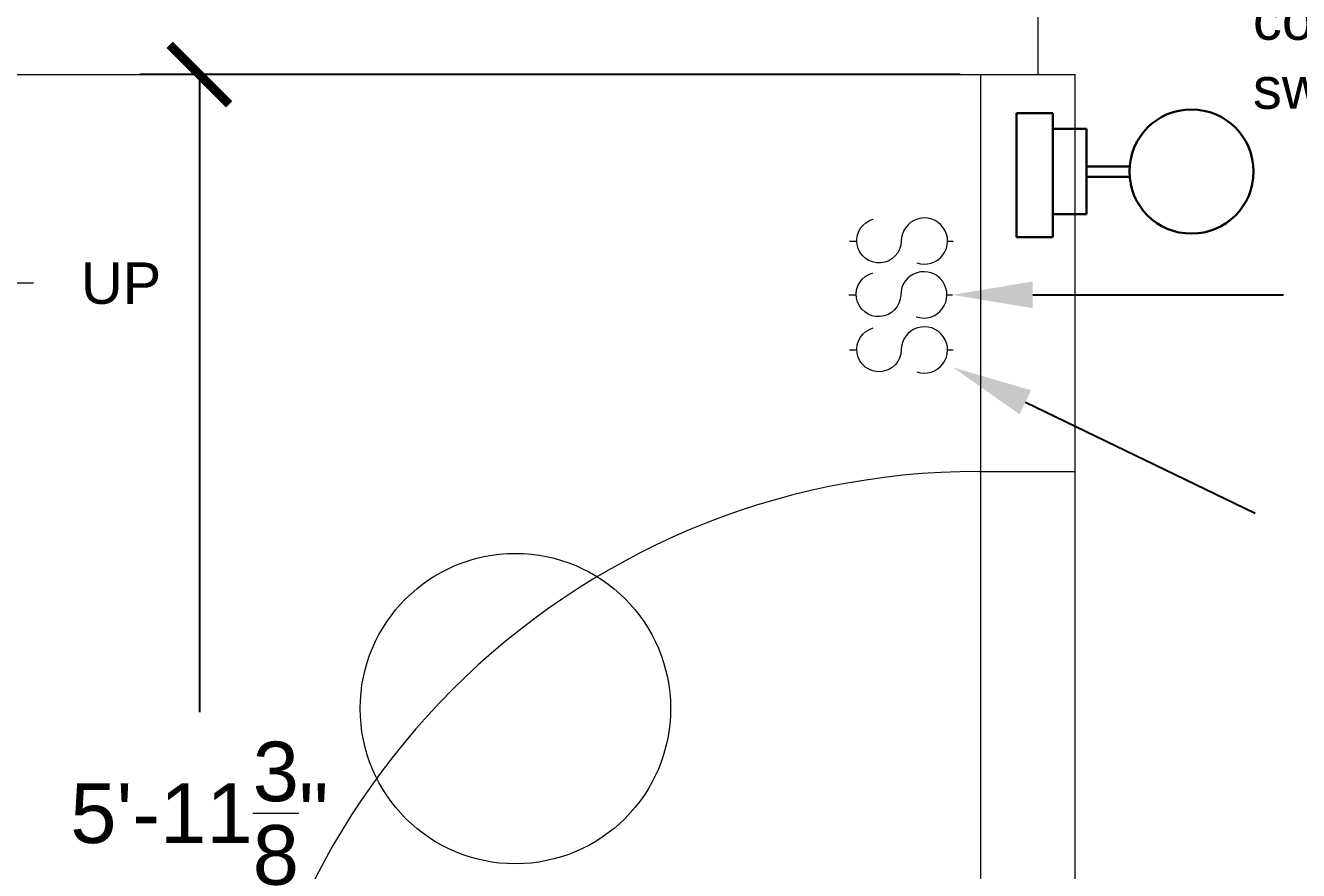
# Model space of a CAD drawing. Header units: inches. Extents: x -465 to -3, y 586 to 1088.
# Drawn here: x -174.5 to -113, y 772.8 to 813.7 of the extents above; entities that cross this region are included whole.
import ezdxf

# ---------------------------------------------------------------- set-up
doc = ezdxf.new("R2010")
doc.units = ezdxf.units.IN
doc.header["$MEASUREMENT"] = 0
doc.layers.get('0').update_dxf_attribs({"color": 1, "lineweight": 9})
for name, color, linetype, lineweight in [('A-101-Floorplan-1st-floor', 7, 'Continuous', 9), ('A101-Dimensions', 7, 'Continuous', 9), ('A101-Text', 7, 'Continuous', 9)]:
    doc.layers.add(name, color=color, linetype=linetype, lineweight=lineweight)
doc.styles.add('Annotative', font='Arial.ttf')
doc.styles.get("Standard").update_dxf_attribs({"font": 'Arial.ttf', "height": 3})
doc.dimstyles.new('Annotative', dxfattribs={"dimtxt": 0.18, "dimasz": 0.18, "dimexe": 0.18, "dimexo": 0.0625, "dimgap": 0.09, "dimtad": 0, "dimtih": 1, "dimtoh": 1, "dimdec": 4, "dimzin": 0, "dimdsep": 46, "dimlunit": 4, "dimtxsty": 'Annotative', "dimblk": 'ARCHTICK', "dimblk1": 'ARCHTICK', "dimblk2": 'ARCHTICK', "dimcen": 0.09, "dimadec": 0, "dimazin": 0, "dimtfac": 1, "dimtdec": 4, "dimtofl": 0, "dimtmove": 0, "dimatfit": 3, "dimldrblk": 'ARCHTICK', "dimfxl": 1, "dimtolj": 1, "dimtzin": 0, "dimarcsym": 0})

# ---------------------------------------------------------------- blocks, each defined once
blk = doc.blocks.new('L1-arrow')
at = {"lineweight": 5}
for p, q in [((188.322, -365.981), (182.322, -359.981)), ((182.322, -365.981), (164.322, -365.981)), ((182.322, -365.981), (188.322, -365.981)), ((188.322, -365.981), (182.322, -371.981))]:
    blk.add_line(p, q, dxfattribs=at)
blk = doc.blocks.new('basic-horizontal-switch')
for p, q in [((-5, 0), (-4.652, 0)), ((-0.264, 0), (0, 0))]:
    blk.add_line(p, q)
for points in [[(-2.5, 0, -2.004555), (-3.854, 1.061)], [(-1.752, -1.055, 3.139408), (-2.5, 0, 3.139408)]]:
    blk.add_lwpolyline(points, format="xyb")
blk = doc.blocks.new('front-door')
for p, q in [((-35.974, 1.375), (0, 1.375)), ((-36, 0), (0, 0))]:
    blk.add_line(p, q)
at = {"lineweight": 30}
blk.add_line((0, 1.375), (0, 0), dxfattribs=at)
blk.add_arc((0, 0), 36, 90, 180)
blk = doc.blocks.new('_ArchTick')
at = {"color": 0, "linetype": 'ByBlock', "lineweight": 30, "const_width": 0.15}
blk.add_lwpolyline([(-0.5, -0.5), (0.5, 0.5)], dxfattribs=at)
blk = doc.blocks.new('*D537')
at = {"layer": 'A101-Dimensions', "color": 0, "lineweight": -2, "transparency": 16777216}
for p, q in [((-129.318, 811.281), (-168.972, 811.281)), ((-166.092, 811.281), (-166.092, 780.48)), ((-166.092, 739.906), (-166.092, 770.707)), ((-129.318, 739.906), (-168.972, 739.906))]:
    blk.add_line(p, q, dxfattribs=at)
at = {"layer": 'A101-Dimensions', "color": 0, "lineweight": -2, "transparency": 16777216, "xscale": 2.88, "yscale": 2.88, "zscale": 2.88}
for p, rotation in [((-166.092, 811.281), 90), ((-166.092, 739.906), 270)]:
    blk.add_blockref('_ArchTick', p, dxfattribs=dict(at, rotation=rotation))
at = {"layer": 'A101-Dimensions', "color": 0, "lineweight": 5, "transparency": 16777216, "insert": (-166.092, 775.594), "char_height": 2.88, "attachment_point": 5, "style": 'Annotative'}
blk.add_mtext('\\A1;5\'-11{\\H1x;\\S3/8;}"', dxfattribs=at)

msp = doc.modelspace()

# ---------------------------------------------------------------- linework, layer by layer
at = {"layer": 'A-101-Floorplan-1st-floor', "lineweight": 5}
for p, q in [((-125.56809, 848.59354), (-125.56809, 811.28104)), ((-272.81809, 811.28104), (-123.75559, 811.28104)), ((-128.31809, 739.90604), (-128.31809, 811.28104)), ((-123.75559, 739.90604), (-123.75559, 811.28104)), ((-128.40487, 792.10791), (-123.75559, 792.10791))]:
    msp.add_line(p, q, dxfattribs=at)
at = {"layer": 'A-101-Floorplan-1st-floor', "lineweight": 30}
for p, q in [((-124.83974, 809.42327), (-126.58974, 809.42327)), ((-126.58974, 809.42327), (-126.58974, 803.42327)), ((-124.83974, 803.42327), (-124.83974, 809.42327)), ((-124.83974, 808.6616), (-123.21474, 808.6616)), ((-124.83974, 804.5366), (-124.83974, 808.6616)), ((-123.21474, 808.6616), (-123.21474, 804.5366)), ((-121.12931, 806.8491), (-123.21474, 806.8491)), ((-121.12931, 806.3491), (-123.21474, 806.3491)), ((-123.21474, 804.5366), (-124.83974, 804.5366)), ((-126.58974, 803.42327), (-124.83974, 803.42327))]:
    msp.add_line(p, q, dxfattribs=at)
msp.add_circle((-118.13974, 806.5991), 3, dxfattribs=at)
at = {"layer": 'A-101-Floorplan-1st-floor', "lineweight": 5}
msp.add_circle((-150.81809, 780.64911), 7.5, dxfattribs=at)
at = {"layer": 'A101-Text', "lineweight": -2}
for points in [[(-125.81395, 800.63898), (-113.6977, 800.63898)], [(-126.1688, 795.44755), (-115.05664, 790.08921)]]:
    msp.add_lwpolyline(points, dxfattribs=at)
at = {"layer": 'A101-Text', "lineweight": 5}
for points in [[(-125.81395, 799.99231), (-129.69395, 800.63898), (-125.81395, 801.28565)], [(-126.44968, 794.86507), (-129.6637, 797.13281), (-125.88792, 796.03004)]]:
    msp.add_solid(points, dxfattribs=at)

# ---------------------------------------------------------------- block references
at = {"layer": 'A-101-Floorplan-1st-floor', "lineweight": 5, "rotation": 180}
msp.add_blockref('L1-arrow', (-9.78511, 435.23232), dxfattribs=at)
at = {"layer": 'A-101-Floorplan-1st-floor', "lineweight": 5}
for name, p in [('basic-horizontal-switch', (-129.6637, 803.23927)), ('basic-horizontal-switch', (-129.69395, 800.63898)), ('basic-horizontal-switch', (-129.6637, 797.97941)), ('front-door', (-128.40487, 756.10791))]:
    msp.add_blockref(name, p, dxfattribs=at)

# ---------------------------------------------------------------- texts
at = {"layer": 'A101-Text', "lineweight": 5}
msp.add_text('UP', height=2, dxfattribs=at).set_placement((-171.81402, 800.2053))
at = {"layer": 'A101-Text', "lineweight": 5, "insert": (-115.16706, 818.29719), "char_height": 2, "attachment_point": 1}
msp.add_mtext_dynamic_manual_height_columns('porch light controlled by switch', width=16.3979232, gutter_width=10, heights=[0], dxfattribs=at)

# ---------------------------------------------------------------- dimensions: what is measured, and where the dimension line sits
at = {"layer": 'A101-Dimensions', "lineweight": 5}
dim = msp.add_linear_dim(base=(-166.09237, 811.28104), p1=(-128.31809, 739.90604), p2=(-128.31809, 811.28104), angle=90, dimstyle='Annotative', dxfattribs=at)
dim.commit()
dim.dimension.update_dxf_attribs({"geometry": '*D537', "text_midpoint": (-166.09237, 775.59354)})

doc.saveas('drawing.dxf')
